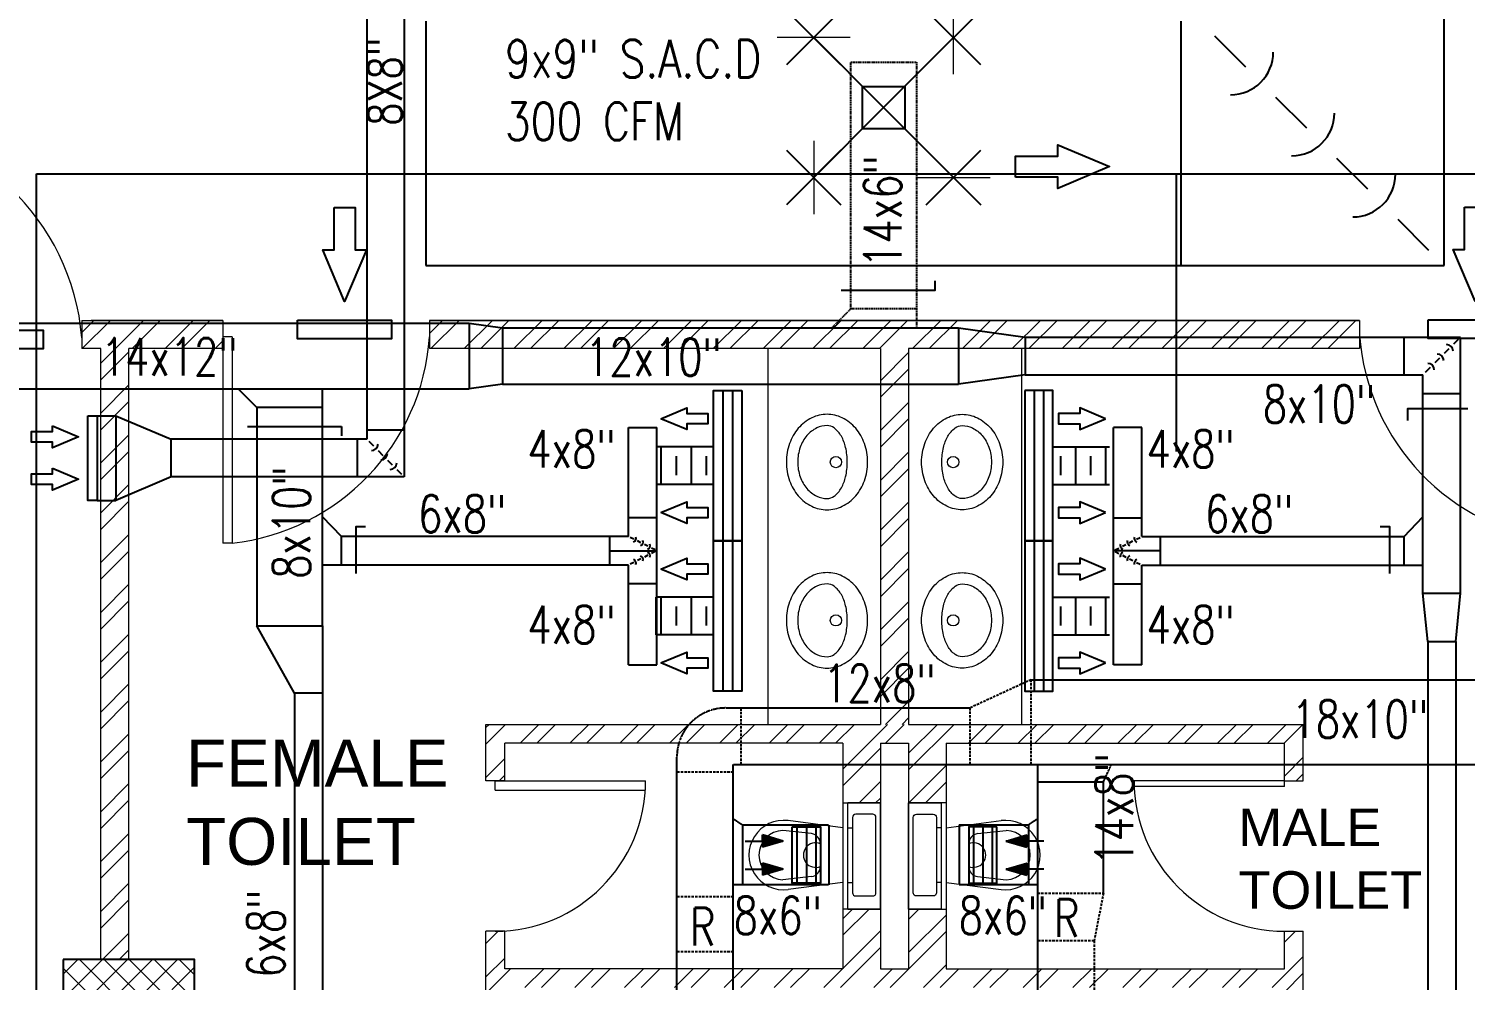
# Model space of a CAD drawing. Header units: inches. Extents: x 1152707 to 1351947, y 326920 to 480291.
# Drawn here: x 1191338 to 1198983, y 343398 to 348461 of the extents above; entities that cross this region are included whole.
import ezdxf
from ezdxf.enums import TextEntityAlignment as Align

# ---------------------------------------------------------------- set-up
doc = ezdxf.new("R2010")
doc.units = ezdxf.units.IN
doc.header["$MEASUREMENT"] = 0
doc.linetypes.add('DASHED', pattern=[19.05, 12.7, -6.35])
doc.linetypes.add('HIDDEN', pattern=[9.525, 6.35, -3.175])
for name, color, linetype, lineweight in [('A-BLOCK', 43, 'Continuous', 13), ('A-CORD.PLUMB', 44, 'Continuous', 13), ('A-DOOR', 10, 'Continuous', 15), ('A-HATCH CONCRETE', 254, 'Continuous', 5), ('wall hatch', 252, 'Continuous', 0)]:
    doc.layers.add(name, color=color, linetype=linetype, lineweight=lineweight)
for name, color, linetype in [('AC-Deffusers', 3, 'Continuous'), ('AC-EXDUCT', 40, 'Continuous'), ('AC-Exhaust DUCT', 40, 'Continuous'), ('AC-Ref PIPES', 3, 'Continuous'), ('AC-Smoke Fresh DUCT', 30, 'Continuous'), ('AC-Supply  DUCT', 30, 'Continuous'), ('AC-TEXT', 3, 'Continuous'), ('AC-TEXT Exhaust DUCT', 140, 'Continuous'), ('AC-TXT', 3, 'Continuous'), ('LGT ELEC', 252, 'Continuous'), ('S-COL', 210, 'Continuous'), ('TEXT', 181, 'Continuous')]:
    doc.layers.add(name, color=color, linetype=linetype)
doc.styles.add('1', font='romans.shx', dxfattribs={"width": 0.8, "height": 0.125})
doc.styles.add('AC_Duct', font='romans.shx', dxfattribs={"width": 0.8, "height": 0.2})
doc.styles.add('AC_Equipment', font='romans.shx', dxfattribs={"width": 0.75, "height": 0.3})
doc.styles.add('ARIAL', font='ARIALN.TTF')
doc.styles.add('style1', font='arial.ttf')
doc.dimstyles.new('DIM-100', dxfattribs={"dimscale": 150, "dimtxt": 2, "dimasz": 1, "dimexe": 0.75, "dimexo": 1, "dimgap": 0.5, "dimtad": 1, "dimdec": 0, "dimzin": 11, "dimdsep": 46, "dimtxsty": 'ARIAL', "dimblk": 'R', "dimcen": 2.5, "dimdle": 1, "dimclrd": 256, "dimclre": 256, "dimclrt": 256, "dimazin": 0, "dimtfac": 1, "dimtdec": 0, "dimtix": 1, "dimtmove": 2, "dimatfit": 3, "dimldrblk": 'R', "dimtolj": 1, "dimtzin": 3, "dimlwd": -1, "dimlwe": 13, "dimarcsym": 0})
pattern_1 = [(45, (1178477.5, -15519.7), (-132.58252, 132.58252), []), (45, (1178565.88, -15519.7), (-132.58252, 132.58252), [])]

# ---------------------------------------------------------------- blocks, each defined once
blk = doc.blocks.new('SWDFHGTRD')
at = {"layer": 'A-CORD.PLUMB'}
h = blk.add_hatch(dxfattribs=at)
h.set_pattern_fill('ANSI32', color=254, scale=500)
h.set_pattern_definition(pattern_1)
h.paths.add_polyline_path([(1196021.1, 400167.2), (1195871.1, 400167.2), (1195871.1, 398167.3), (1196021.1, 398167.3)])
at = {"layer": 'A-HATCH CONCRETE'}
h = blk.add_hatch(dxfattribs=at)
h.set_pattern_fill('ANSI37', color=254, scale=750)
h.set_pattern_definition([(45, (1178477.49, -15519.69), (-66.29126, 66.29126), []), (135, (1178477.49, -15519.69), (-66.29126, -66.29126), [])])
h.paths.add_polyline_path([(1191521, 396917.3), (1191521, 396267.3), (1192221, 396267.3), (1192221, 396917.3)])
at = {"layer": 'wall hatch', "ltscale": 500}
h = blk.add_hatch(dxfattribs=at)
h.set_pattern_fill('ANSI32', color=254, scale=500)
h.set_pattern_definition(pattern_1)
h.paths.add_polyline_path([(1191871.1, 400167.2), (1192371, 400167.2), (1192371, 400318.2), (1191835.1, 400317.2), (1191620.6, 400317.2), (1191620.6, 400167.2), (1191721.1, 400167.2), (1191721.1, 396917.3), (1191871.1, 396913.4)])
h = blk.add_hatch(dxfattribs=at)
h.set_pattern_fill('ANSI32', color=254, scale=500)
h.set_pattern_definition(pattern_1)
h.paths.add_polyline_path([(1198421.1, 400317.3), (1193471, 400317.3), (1193471, 400167.2), (1198421.1, 400167.2)])
h = blk.add_hatch(dxfattribs=at)
h.set_pattern_fill('ANSI32', color=254, scale=500)
h.set_pattern_definition([(45, (1178538.5, -15469.7), (-132.58252, 132.58252), []), (45, (1178626.88, -15469.7), (-132.58252, 132.58252), [])])
h.paths.add_polyline_path([(1198121.1, 398167.3), (1197332, 398167.3), (1197332, 398067.3), (1198021.1, 398067.3), (1198021.1, 397867.3), (1198121.1, 397867.3)])
h.paths.add_polyline_path([(1198121.1, 397067.3), (1198021.1, 397067.3), (1198021.1, 396867.3), (1197332, 396867.3), (1197332, 396767.3), (1198021.1, 396767.3), (1198021.1, 396467.3), (1197332, 396467.3), (1197332, 396367.3), (1198021.1, 396367.3), (1198021.1, 396267.3), (1198121.1, 396267.3)])
h.paths.add_polyline_path([(1198121.1, 393767.3), (1198071.1, 393767.3), (1198021.1, 393767.3), (1198021.1, 393267.3), (1198121.1, 393267.3)])
h.paths.add_polyline_path([(1193871.1, 393767.3), (1193771.1, 393767.3), (1193771.1, 393267.3), (1193871.1, 393267.3)])
h.paths.add_polyline_path([(1195871.1, 396167.3), (1195871.1, 396049.9), (1195671.1, 396049.9), (1195671.1, 396167.3)])
h.paths.add_polyline_path([(1195871.1, 394745.4), (1195871.1, 396049.9), (1195871.1, 395484.8), (1195671.1, 395484.8), (1195671.1, 395167.3), (1193871.1, 395167.3), (1193871.1, 395467.3), (1193771.1, 395467.3), (1193771.1, 394867.3), (1193871.1, 394867.3), (1193871.1, 395067.3), (1195671.1, 395067.3), (1195671.1, 394745.4)])
h.paths.add_polyline_path([(1195871.1, 393367.3), (1195871.1, 394745.4), (1195871.1, 394180.3), (1195671.1, 394180.3), (1195671.1, 393367.3)])
h.paths.add_polyline_path([(1196021.1, 394745.4), (1196021.1, 393367.3), (1196132, 393367.3), (1196132, 393267.3), (1196221.1, 393267.3), (1196221.1, 394180.3), (1196021.1, 394180.3)])
h.paths.add_polyline_path([(1196021.1, 396049.9), (1196021.1, 394745.4), (1196221.1, 394745.4), (1196221.1, 395067.3), (1198021.1, 395067.3), (1198021.1, 394867.3), (1198121.1, 394867.3), (1198121.1, 395467.3), (1198021.1, 395467.3), (1198021.1, 395167.3), (1196221.1, 395167.3), (1196221.1, 395484.8), (1196021.1, 395484.8)])
h.paths.add_polyline_path([(1196021.1, 396167.3), (1196021.1, 396049.9), (1196221.1, 396049.9), (1196221.1, 396167.3)])
h.paths.add_polyline_path([(1196021.1, 396367.3), (1196021.1, 396167.3), (1196221.1, 396167.3), (1196221.1, 396367.3), (1197332, 396367.3), (1197332, 396467.3), (1195932, 396467.3), (1195932, 396367.3)])
h.paths.add_polyline_path([(1196021.1, 398067.3), (1196021.1, 397749.9), (1196221.1, 397749.9), (1196221.1, 398067.3), (1197332, 398067.3), (1197332, 398167.3), (1195932, 398167.3), (1195932, 398067.3)])
h.paths.add_polyline_path([(1196021.1, 397184.8), (1196021.1, 396867.3), (1195932, 396867.3), (1195932, 396767.3), (1197332, 396767.3), (1197332, 396867.3), (1196221.1, 396867.3), (1196221.1, 397184.8), (1196021.1, 397184.8)])
h.paths.add_polyline_path([(1195871.1, 397749.9), (1195871.1, 398067.3), (1195932, 398067.3), (1195932, 398167.3), (1193771.1, 398167.3), (1193771.1, 397867.3), (1193871.1, 397867.3), (1193871.1, 398067.3), (1195671.1, 398067.3), (1195671.1, 397749.9)])
h.paths.add_polyline_path([(1195871.1, 396867.3), (1195871.1, 397184.8), (1195671.1, 397184.8), (1195671.1, 396867.3), (1193871.1, 396867.3), (1193871.1, 397067.3), (1193771.1, 397067.3), (1193771.1, 396267.3), (1193871.1, 396267.3), (1193871.1, 396367.3), (1195671.1, 396367.3), (1195671.1, 396167.3), (1195871.1, 396167.3), (1195871.1, 396367.3), (1195932, 396367.3), (1195932, 396467.3), (1193871.1, 396467.3), (1193871.1, 396767.3), (1195932, 396767.3), (1195932, 396867.3)])
at = {"layer": 'A-BLOCK', "color": 254, "ltscale": 100}
for p, q in [((1191620.6, 400317.2), (1191620.6, 400167.2)), ((1191620.6, 400317.2), (1192371, 400317.2)), ((1191835.1, 400317.2), (1191670.6, 400317.2)), ((1192371, 400317.2), (1191835.1, 400317.2)), ((1192371, 400317.2), (1192371, 400167.2)), ((1198421.1, 400317.2), (1193471, 400317.2)), ((1193471, 400317.2), (1193471, 400167.2)), ((1193471, 400317.2), (1198421.1, 400317.2)), ((1198421.1, 400317.2), (1198421.1, 400167.2)), ((1191721.1, 400167.2), (1191620.6, 400167.2)), ((1191721.1, 396917.3), (1191721.1, 400167.2)), ((1191871.1, 396917.3), (1191871.1, 400167.2)), ((1192371, 400167.2), (1191871.1, 400167.2)), ((1195871.1, 400167.2), (1193471, 400167.2)), ((1198421.1, 400167.2), (1196021.1, 400167.2)), ((1193771.1, 397867.3), (1193771.1, 398167.3)), ((1193771.1, 398167.3), (1195871.1, 398167.3)), ((1196021.1, 398167.3), (1198121.1, 398167.3)), ((1198121.1, 397867.3), (1198121.1, 398167.3)), ((1195671.1, 398067.3), (1193871.1, 398067.3)), ((1193871.1, 397867.3), (1193871.1, 398067.3)), ((1195671.1, 398067.3), (1195671.1, 396867.3)), ((1195871.1, 398067.3), (1195871.1, 396867.3)), ((1195871.1, 398067.3), (1196021.1, 398067.3)), ((1196021.1, 398067.3), (1196021.1, 396867.3)), ((1196221.1, 398067.3), (1196221.1, 396867.3)), ((1196221.1, 398067.3), (1198021.1, 398067.3)), ((1198021.1, 397867.3), (1198021.1, 398067.3)), ((1193871.1, 397867.3), (1193771.1, 397867.3)), ((1198021.1, 397867.3), (1198121.1, 397867.3)), ((1195871.1, 397749.9), (1195697.3, 397749.9, 0)), ((1195697.3, 397184.8, 0), (1195697.3, 397749.9, 0)), ((1195871.1, 397184.8), (1195871.1, 397749.9)), ((1196021.1, 397749.9), (1196195, 397749.9, 0)), ((1196021.1, 397184.8), (1196021.1, 397749.9)), ((1196195, 397184.8, 0), (1196195, 397749.9, 0)), ((1195671.2, 397617.7, 0), (1195379.6, 397655.5, 0)), ((1196221.1, 397617.7, 0), (1196512.6, 397655.5, 0)), ((1195504.2, 397586.3, 0), (1195352.1, 397603.5, 0)), ((1195697.3, 397617.7, 0), (1195722.9, 397617.7, 0)), ((1196195, 397617.7, 0), (1196169.4, 397617.7, 0)), ((1196388, 397586.3, 0), (1196540.2, 397603.5, 0)), ((1195551.6, 397412, 0), (1195551.6, 397532.4, 0)), ((1196340.7, 397412, 0), (1196340.7, 397532.4, 0)), ((1195504.2, 397358.1, 0), (1195352.1, 397340.9, 0)), ((1196388, 397358.1, 0), (1196540.2, 397340.9, 0)), ((1195671.2, 397326.6, 0), (1195379.6, 397288.9, 0)), ((1195697.3, 397326.6, 0), (1195722.9, 397326.6, 0)), ((1196195, 397326.6, 0), (1196169.4, 397326.6, 0)), ((1196221.1, 397326.6, 0), (1196512.6, 397288.9, 0)), ((1195697.3, 397184.8, 0), (1195871.1, 397184.8)), ((1196195, 397184.8, 0), (1196021.1, 397184.8)), ((1193771.1, 396267.3), (1193771.1, 397067.3)), ((1193871.1, 397067.3), (1193771.1, 397067.3)), ((1193871.1, 396867.3), (1193871.1, 397067.3)), ((1198021.1, 396867.3), (1198021.1, 397067.3)), ((1198021.1, 397067.3), (1198121.1, 397067.3)), ((1198121.1, 396267.3), (1198121.1, 397067.3)), ((1195671.1, 396867.3), (1193871.1, 396867.3)), ((1195871.1, 396867.3), (1196021.1, 396867.3)), ((1196221.1, 396867.3), (1198021.1, 396867.3))]:
    blk.add_line(p, q, dxfattribs=at)
for points in [[(1195671.1, 397749.9), (1195871.1, 397749.9), (1195871.1, 397184.8), (1195671.1, 397184.8)], [(1196221.1, 397749.9), (1196021.1, 397749.9), (1196021.1, 397184.8), (1196221.1, 397184.8)]]:
    blk.add_lwpolyline(points, dxfattribs=at)
at = {"layer": 'A-BLOCK', "color": 254, "ltscale": 100, "elevation": 0}
for points in [[(1195829.7, 397689.6), (1195740.3, 397689.6, 0.414214), (1195722.9, 397672.2), (1195722.9, 397272.2, 0.414214), (1195740.3, 397254.8), (1195829.7, 397254.8, 0.414214), (1195847.1, 397272.2), (1195847.1, 397672.2, 0.414214)], [(1196062.5, 397689.6), (1196152, 397689.6, -0.414214), (1196169.4, 397672.2), (1196169.4, 397272.2, -0.414214), (1196152, 397254.8), (1196062.5, 397254.8, -0.414214), (1196045.1, 397272.2), (1196045.1, 397672.2, -0.414214)]]:
    blk.add_lwpolyline(points, format="xyb", close=True, dxfattribs=at)
at = {"layer": 'A-BLOCK', "color": 254, "ltscale": 100}
for centre, radius, start, end in [((1195355.9, 397472.2, 0), 184.8, 82.62449, 277.37424), ((1196536.3, 397472.2, 0), 184.8, 262.62576, 97.37551), ((1195355.9, 397472.2, 0), 131.4, 91.68483, 179.99937), ((1195497.2, 397532.4, 0), 54.4, 359.99937, 82.62449), ((1196395, 397532.4, 0), 54.4, 97.37551, 180.00063), ((1196536.3, 397472.2, 0), 131.4, 0.00063, 88.31517), ((1195526.1, 397472.2, 0), 65.3, 67.06812, 292.93061), ((1196366.1, 397472.2, 0), 65.3, 247.06939, 112.93188), ((1195355.9, 397472.2, 0), 131.4, 179.99937, 268.31391), ((1195497.2, 397412, 0), 54.4, 277.37424, 359.99937), ((1196395, 397412, 0), 54.4, 180.00063, 262.62576), ((1196536.3, 397472.2, 0), 131.4, 271.68609, 0.00063)]:
    blk.add_arc(centre, radius, start, end, dxfattribs=at)
at = {"layer": 'A-CORD.PLUMB', "color": 254}
for p, q in [((1195271.1, 400169.2), (1195271.1, 398167.3)), ((1195871.1, 400167.2), (1195871.1, 398167.3)), ((1196021.1, 400167.2), (1196021.1, 398167.3)), ((1196621.1, 400169.2), (1196621.1, 398167.3))]:
    blk.add_line(p, q, dxfattribs=at)
for points in [[(1195586.5, 399309.5, 0.113803), (1195667.4, 399328.2, 0.103571), (1195739.2, 399383.9, 0.091769), (1195785.6, 399464.5, 0.084871), (1195802.5, 399563.5, 0.084871), (1195785.6, 399662.5, 0.091769), (1195739.2, 399743.1, 0.103571), (1195667.4, 399798.9, 0.113803), (1195586.5, 399817.5, 0.113803), (1195505.7, 399798.9, 0.103571), (1195433.8, 399743.1, 0.091769), (1195387.4, 399662.5, 0.084871), (1195370.5, 399563.5, 0.084871), (1195387.4, 399464.5, 0.091769), (1195433.8, 399383.9, 0.103571), (1195505.7, 399328.2, 0.113803)], [(1196305.7, 399309.5, -0.113803), (1196224.9, 399328.2, -0.103571), (1196153, 399383.9, -0.091769), (1196106.7, 399464.5, -0.084871), (1196089.7, 399563.5, -0.084871), (1196106.7, 399662.5, -0.091769), (1196153, 399743.1, -0.103571), (1196224.9, 399798.9, -0.113803), (1196305.7, 399817.5, -0.113803), (1196386.6, 399798.9, -0.103571), (1196458.5, 399743.1, -0.091769), (1196504.8, 399662.5, -0.084871), (1196521.7, 399563.5, -0.084871), (1196504.8, 399464.5, -0.091769), (1196458.5, 399383.9, -0.103571), (1196386.6, 399328.2, -0.113803)], [(1195586.5, 398467.3, 0.113803), (1195667.4, 398486, 0.103571), (1195739.2, 398541.7, 0.091769), (1195785.6, 398622.3, 0.084871), (1195802.5, 398721.3, 0.084871), (1195785.6, 398820.3, 0.091769), (1195739.2, 398900.9, 0.103571), (1195667.4, 398956.7, 0.113803), (1195586.5, 398975.3, 0.113803), (1195505.7, 398956.7, 0.103571), (1195433.8, 398900.9, 0.091769), (1195387.4, 398820.3, 0.084871), (1195370.5, 398721.3, 0.084871), (1195387.4, 398622.3, 0.091769), (1195433.8, 398541.7, 0.103571), (1195505.7, 398486, 0.113803)], [(1196305.7, 398467.3, -0.113803), (1196224.9, 398486, -0.103571), (1196153, 398541.7, -0.091769), (1196106.7, 398622.3, -0.084871), (1196089.7, 398721.3, -0.084871), (1196106.7, 398820.3, -0.091769), (1196153, 398900.9, -0.103571), (1196224.9, 398956.7, -0.113803), (1196305.7, 398975.3, -0.113803), (1196386.6, 398956.7, -0.103571), (1196458.5, 398900.9, -0.091769), (1196504.8, 398820.3, -0.084871), (1196521.7, 398721.3, -0.084871), (1196504.8, 398622.3, -0.091769), (1196458.5, 398541.7, -0.103571), (1196386.6, 398486, -0.113803)]]:
    blk.add_lwpolyline(points, format="xyb", close=True, dxfattribs=at)
for points in [[(1195586.5, 399757.5, 0.113803), (1195531.9, 399744.9, 0.103571), (1195479.5, 399704.3, 0.091769), (1195444, 399642.6, 0.084871), (1195430.5, 399563.5, 0.084871), (1195444, 399484.5, 0.091769), (1195479.5, 399422.8, 0.103571), (1195531.9, 399382.1, 0.113803), (1195586.5, 399369.5, 0.113803)], [(1195586.5, 399369.5, 0.161298), (1195624, 399381.9, 0.106182), (1195662.9, 399426.3, 0.070452), (1195685.6, 399485.5, 0.056719), (1195694.5, 399563.5, 0.056719), (1195685.6, 399641.6, 0.070452), (1195662.9, 399700.7, 0.106182), (1195624, 399745.1, 0.161298), (1195586.5, 399757.5, 0.161298)], [(1196305.7, 399369.5, -0.161298), (1196268.3, 399381.9, -0.106182), (1196229.4, 399426.3, -0.070452), (1196206.6, 399485.5, -0.056719), (1196197.7, 399563.5, -0.056719), (1196206.6, 399641.6, -0.070452), (1196229.4, 399700.7, -0.106182), (1196268.3, 399745.1, -0.161298), (1196305.7, 399757.5, -0.161298)], [(1196305.7, 399757.5, -0.113803), (1196360.3, 399744.9, -0.103571), (1196412.8, 399704.3, -0.091769), (1196448.2, 399642.6, -0.084871), (1196461.7, 399563.5, -0.084871), (1196448.2, 399484.5, -0.091769), (1196412.8, 399422.8, -0.103571), (1196360.3, 399382.1, -0.113803), (1196305.7, 399369.5, -0.113803)], [(1195586.5, 398915.3, 0.113803), (1195531.9, 398902.7, 0.103571), (1195479.5, 398862.1, 0.091769), (1195444, 398800.4, 0.084871), (1195430.5, 398721.3, 0.084871), (1195444, 398642.3, 0.091769), (1195479.5, 398580.6, 0.103571), (1195531.9, 398539.9, 0.113803), (1195586.5, 398527.3, 0.113803)], [(1195586.5, 398527.3, 0.161298), (1195624, 398539.7, 0.106182), (1195662.9, 398584.1, 0.070452), (1195685.6, 398643.3, 0.056719), (1195694.5, 398721.3, 0.056719), (1195685.6, 398799.4, 0.070452), (1195662.9, 398858.5, 0.106182), (1195624, 398902.9, 0.161298), (1195586.5, 398915.3, 0.161298)], [(1196305.7, 398527.3, -0.161298), (1196268.3, 398539.7, -0.106182), (1196229.4, 398584.1, -0.070452), (1196206.6, 398643.3, -0.056719), (1196197.7, 398721.3, -0.056719), (1196206.6, 398799.4, -0.070452), (1196229.4, 398858.5, -0.106182), (1196268.3, 398902.9, -0.161298), (1196305.7, 398915.3, -0.161298)], [(1196305.7, 398915.3, -0.113803), (1196360.3, 398902.7, -0.103571), (1196412.8, 398862.1, -0.091769), (1196448.2, 398800.4, -0.084871), (1196461.7, 398721.3, -0.084871), (1196448.2, 398642.3, -0.091769), (1196412.8, 398580.6, -0.103571), (1196360.3, 398539.9, -0.113803), (1196305.7, 398527.3, -0.113803)]]:
    blk.add_lwpolyline(points, format="xyb", dxfattribs=at)
for centre in [(1195634.2, 399563.5), (1196258, 399563.5), (1195634.2, 398721.3), (1196258, 398721.3)]:
    blk.add_circle(centre, 30, dxfattribs=at)
at = {"layer": 'A-DOOR', "color": 254}
for p, q in [((1192371, 400230.1), (1192371, 399132.1)), ((1192421, 400230.1), (1192371, 400230.1)), ((1192421, 400230.1), (1192421, 399132.1)), ((1192421, 399132.1), (1192371, 399132.1)), ((1193821.1, 397867.3), (1194621.1, 397867.3)), ((1193821.1, 397817.3), (1193821.1, 397867.3)), ((1193821.1, 397817.3), (1194621.1, 397817.3)), ((1198021.1, 397867.3), (1197221.1, 397867.3)), ((1198021.1, 397837.3), (1197221.1, 397837.3)), ((1198021.1, 397837.3), (1198021.1, 397867.3))]:
    blk.add_line(p, q, dxfattribs=at)
for centre, radius, start, end in [((1190387.4, 400123.9), 1237.3, 4.67906, 88.45262), ((1199604, 400322.3), 1185.5, 183.87307, 263.56666), ((1192288.2, 400310.2), 1185.5, 276.43334, 356.12693), ((1193821.1, 397867.3), 800, 270, 0), ((1198021.1, 397867.3), 800, 180, 270)]:
    blk.add_arc(centre, radius, start, end, dxfattribs=at)
at = {"layer": 'S-COL', "color": 254, "linetype": 'ByBlock'}
blk.add_lwpolyline([(1191521, 396917.3), (1191521, 396267.3), (1192221, 396267.3), (1192221, 396917.3)], close=True, dxfattribs=at)
at = {"layer": 'TEXT', "color": 254, "ltscale": 0.5, "insert": (1192175.6, 398087.1), "char_height": 250, "width": 4139.905, "attachment_point": 1, "style": 'style1'}
blk.add_mtext('FEMALE \\PTOILET', dxfattribs=at)
blk = doc.blocks.new('A$C2A4F68FD')
at = {"layer": 'wall hatch', "linetype": 'Continuous', "ltscale": 100}
h = blk.add_hatch(dxfattribs=at)
h.set_pattern_fill('ANSI31', color=256)
h.set_pattern_definition([(45, (-22768.03891, -3099.67617), (-0.08838834765, 0.08838834765), [])])
h.paths.add_polyline_path([(125.6, 400.3), (16.5, 432.3), (16.5, 400.3), (16.5, 368.3)])
h = blk.add_hatch(dxfattribs=at)
h.set_pattern_fill('ANSI31', color=256)
h.set_pattern_definition([(45, (-22768.03891, -3249.67617), (-0.08838834765, 0.08838834765), [])])
h.paths.add_polyline_path([(126.6, 250.3), (16.5, 282.3), (16.5, 250.3), (16.5, 218.3)])
at = {"color": 252, "linetype": 'Continuous', "ltscale": 100}
for p, q in [((200.3, 475.3, 0), (200.3, 175.3, 0)), ((250.3, 475.3, 0), (250.3, 175.3, 0)), ((300.3, 475.3, 0), (300.3, 175.3, 0)), ((-74.7, 400.3), (125.6, 400.3)), ((16.5, 400.3), (16.5, 432.3)), ((126.6, 400.3), (16.5, 432.3)), ((16.5, 400.3), (16.5, 368.3)), ((126.6, 400.3), (16.5, 368.3)), ((-74.7, 250.3), (125.6, 250.3)), ((16.5, 250.3), (16.5, 282.3)), ((126.6, 250.3), (16.5, 282.3)), ((16.5, 250.3), (16.5, 218.3)), ((126.6, 250.3), (16.5, 218.3))]:
    blk.add_line(p, q, dxfattribs=at)
at = {"color": 252, "linetype": 'Continuous', "ltscale": 100, "elevation": 0}
blk.add_lwpolyline([(175.3, 475.3), (325.3, 475.3), (325.3, 175.3), (175.3, 175.3)], close=True, dxfattribs=at)
blk = doc.blocks.new('R')
for p, q in [((0, -1.05), (0, 1.05)), ((-1.05, 0), (1.05, 0))]:
    blk.add_line(p, q)
at = {"color": 4, "lineweight": 13}
blk.add_line((-0.707, -0.707), (0.707, 0.707), dxfattribs=at)
blk = doc.blocks.new('A$C1D94565E')
at = {"color": 252, "linetype": 'Continuous', "ltscale": 100}
blk.add_lwpolyline([(520.1, 904.2), (745.1, 904.2), (745.1, 679.2), (520.1, 679.2)], close=True, dxfattribs=at)
for points, override in [([(260.6, 1163.7), (632.6, 791.7)], {"dimasz": 1.3, "dimgap": 0.5, "dimtad": 0, "dimclrd": 252}), ([(1004.5, 1163.7), (632.6, 791.7)], {"dimasz": 1.3, "dimtad": 0, "dimclrd": 252}), ([(260.6, 419.7), (632.6, 791.7)], {"dimasz": 1.3, "dimtad": 0, "dimclrd": 252}), ([(1004.5, 419.7), (632.6, 791.7)], {"dimasz": 1.3, "dimtad": 0, "dimclrd": 252})]:
    blk.add_leader(points, dimstyle='DIM-100', override=override, dxfattribs=at)
blk = doc.blocks.new('A$C00FA4E35')
at = {"color": 252, "linetype": 'Continuous', "ltscale": 0.02}
for p, q in [((24994.874, 11722.064), (24994.874, 10422.064)), ((25339.416, 11477.522), (25175.332, 11641.606)), ((25664.416, 11152.522), (25500.332, 11316.606)), ((25989.416, 10827.522), (25825.332, 10991.606)), ((26314.416, 10502.522), (26150.332, 10666.606)), ((26182.996, 9840.871), (26182.996, 10040.871)), ((26470.618, 10028.493), (26445.374, 10003.25)), ((26420.618, 9978.493), (26395.374, 9953.25)), ((26320.618, 9878.493), (26295.374, 9853.25)), ((26370.618, 9928.493), (26345.374, 9903.25)), ((26282.996, 9740.871), (26482.996, 9740.871)), ((20611.263, 9497.48), (20611.263, 9297.48)), ((20661.263, 9547.48), (20861.263, 9547.48)), ((20698.884, 9459.858), (20673.641, 9485.102)), ((20748.884, 9409.858), (20723.641, 9435.102)), ((20798.884, 9359.858), (20773.641, 9385.102)), ((20848.884, 9309.858), (20823.641, 9335.102)), ((22083.312, 8965.847), (22064.38, 8975.44)), ((22120.812, 8946.847), (22101.88, 8956.44)), ((24720.557, 8946.847), (24739.49, 8956.44)), ((24758.057, 8965.847), (24776.99, 8975.44)), ((22158.312, 8927.847), (22139.38, 8937.44)), ((22158.312, 8880.44), (22139.38, 8870.847)), ((22195.812, 8908.847), (22176.88, 8918.44)), ((22195.812, 8899.44), (22176.88, 8889.847)), ((24645.557, 8908.847), (24664.49, 8918.44)), ((24645.557, 8899.44), (24664.49, 8889.847)), ((24683.057, 8927.847), (24701.99, 8937.44)), ((24683.057, 8880.44), (24701.99, 8870.847)), ((22083.312, 8842.44), (22064.38, 8832.847)), ((22120.812, 8861.44), (22101.88, 8851.847)), ((24720.557, 8861.44), (24739.49, 8851.847)), ((24758.057, 8842.44), (24776.99, 8832.847))]:
    blk.add_line(p, q, dxfattribs=at)
at = {"color": 252}
for p, q in [((20426.833, 9665.871), (20076.833, 9665.871)), ((20026.833, 9565.979), (20526.833, 9565.979)), ((20526.833, 9565.979), (20526.833, 9515.979))]:
    blk.add_line(p, q, dxfattribs=at)
at = {"color": 252, "linetype": 'Continuous', "ltscale": 100}
for points in [[(23299.749, 11374.866), (23524.749, 11374.866), (23524.749, 11149.866), (23299.749, 11149.866)], [(20293.637, 10130.963), (20793.637, 10130.963), (20793.637, 10030.963), (20293.637, 10030.963)], [(26310.741, 10132.843), (26810.741, 10132.843), (26810.741, 10032.843), (26310.741, 10032.843)], [(18439.154, 10077.913), (18939.154, 10077.913), (18939.154, 9977.913), (18439.154, 9977.913)], [(19176.807, 9622.48), (19226.807, 9622.48), (19226.807, 9172.48), (19176.807, 9172.48)]]:
    blk.add_lwpolyline(points, close=True, dxfattribs=at)
for points in [[(24114.659, 10892.149), (24114.659, 11004.649), (24339.659, 11004.649), (24339.659, 11064.649), (24614.659, 10948.399), (24339.659, 10832.149), (24339.659, 10892.149), (24114.659, 10892.149)], [(20487.387, 10730.963), (20599.887, 10730.963), (20599.887, 10505.963), (20659.887, 10505.963), (20543.637, 10230.963), (20427.387, 10505.963), (20487.387, 10505.963), (20487.387, 10730.963)], [(26504.491, 10732.843), (26616.991, 10732.843), (26616.991, 10507.843), (26676.991, 10507.843), (26560.741, 10232.843), (26444.491, 10507.843), (26504.491, 10507.843), (26504.491, 10732.843)], [(26202.389, 9597.927), (26202.389, 9661.927), (26522.389, 9661.927)], [(18989.307, 9568.105), (19126.807, 9509.98), (18989.307, 9451.855), (18989.307, 9481.855), (18876.807, 9481.855), (18876.807, 9538.105), (18989.307, 9538.105), (18989.307, 9568.105)], [(18989.307, 9343.105), (19126.807, 9284.98), (18989.307, 9226.855), (18989.307, 9256.855), (18876.807, 9256.855), (18876.807, 9313.105), (18989.307, 9313.105), (18989.307, 9343.105)], [(20604.998, 8783.017), (20604.998, 9033.017), (20654.998, 9033.017)], [(26054.831, 9033.017), (26104.831, 9033.017), (26104.831, 8783.017)]]:
    blk.add_lwpolyline(points, dxfattribs=at)
at = {"color": 252}
for points in [[(23187.249, 10290.764), (23687.249, 10290.764), (23687.249, 10340.764)], [(21206.252, 10115.871), (21384.136, 10090.871), (21384.136, 9790.871), (21206.252, 9765.871)], [(23810.704, 10090.871), (24166.472, 10040.871), (24166.472, 9840.871), (23810.704, 9790.871)], [(19976.833, 9765.871), (20076.833, 9665.871), (20076.833, 8504.226), (20426.833, 8504.226), (20426.833, 9765.871)]]:
    blk.add_lwpolyline(points, dxfattribs=at)
at = {"color": 252, "linetype": 'Continuous', "ltscale": 0.02}
for centre, radius, start, end in [((25259.007, 11557.931), 227.5, 270, 0), ((25584.007, 11232.931), 227.5, 270, 0), ((25909.007, 10907.931), 227.5, 270, 0), ((26358.247, 9916.123), 35, 360, 90), ((26408.247, 9966.123), 35, 360, 90), ((26308.247, 9866.123), 35, 360, 90), ((20686.514, 9472.229), 35, 270, 0), ((20736.514, 9422.229), 35, 270, 0), ((20786.514, 9372.229), 35, 270, 0), ((22074.034, 8970.548), 20.808, 288.1301869, 18.1301869), ((22111.534, 8951.548), 20.808, 288.1301869, 18.1301869), ((24729.835, 8951.548), 20.808, 161.8698131, 251.8698131), ((24767.335, 8970.548), 20.808, 161.8698131, 251.8698131), ((22111.534, 8856.739), 20.808, 341.8698131, 71.8698131), ((22149.034, 8932.548), 20.808, 288.1301869, 18.1301869), ((22149.034, 8875.739), 20.808, 341.8698131, 71.8698131), ((24692.335, 8932.548), 20.808, 161.8698131, 251.8698131), ((24692.335, 8875.739), 20.808, 108.1301869, 198.1301869), ((24729.835, 8856.739), 20.808, 108.1301869, 198.1301869), ((22074.034, 8837.739), 20.808, 341.8698131, 71.8698131), ((24767.335, 8837.739), 20.808, 108.1301869, 198.1301869)]:
    blk.add_arc(centre, radius, start, end, dxfattribs=at)
at = {"layer": 'AC-Deffusers', "color": 252, "linetype": 'DASHED', "ltscale": 0.02}
for p, q in [((22557.594, 9757.028), (22557.594, 8957.028)), ((22607.594, 9757.028), (22607.594, 8957.028)), ((24213.878, 9757.028), (24213.878, 8957.028)), ((24263.878, 9757.028), (24263.878, 8957.028)), ((22557.594, 8957.028), (22557.594, 8157.028)), ((22607.594, 8957.028), (22607.594, 8157.028)), ((24213.878, 8957.028), (24213.878, 8157.028)), ((24263.878, 8957.028), (24263.878, 8157.028))]:
    blk.add_line(p, q, dxfattribs=at)
at = {"layer": 'AC-Deffusers', "color": 252, "linetype": 'Continuous', "ltscale": 0.02}
for p, q in [((22507.594, 9457.028), (22207.594, 9457.028)), ((22227.594, 9457.028), (22227.594, 9257.028)), ((22307.594, 9407.028), (22307.594, 9307.028)), ((22387.594, 9457.028), (22387.594, 9257.028)), ((22467.594, 9407.028), (22467.594, 9307.028)), ((24313.878, 9457.028), (24613.878, 9457.028)), ((24353.878, 9407.028), (24353.878, 9307.028)), ((24433.878, 9457.028), (24433.878, 9257.028)), ((24513.878, 9407.028), (24513.878, 9307.028)), ((24593.878, 9457.028), (24593.878, 9257.028)), ((22507.594, 9257.028), (22207.594, 9257.028)), ((24313.878, 9257.028), (24613.878, 9257.028)), ((22199.368, 8657.028), (22199.368, 8457.028)), ((22507.594, 8657.028), (22207.594, 8657.028)), ((22227.594, 8657.028), (22227.594, 8457.028)), ((22387.594, 8657.028), (22387.594, 8457.028)), ((24313.878, 8657.028), (24613.878, 8657.028)), ((24433.878, 8657.028), (24433.878, 8457.028)), ((24593.878, 8657.028), (24593.878, 8457.028)), ((22307.594, 8607.028), (22307.594, 8507.028)), ((22467.594, 8607.028), (22467.594, 8507.028)), ((24353.878, 8607.028), (24353.878, 8507.028)), ((24513.878, 8607.028), (24513.878, 8507.028)), ((22507.594, 8457.028), (22207.594, 8457.028)), ((24313.878, 8457.028), (24613.878, 8457.028))]:
    blk.add_line(p, q, dxfattribs=at)
for points in [[(22657.594, 9757.028), (22657.594, 8957.028), (22507.594, 8957.028), (22507.594, 9757.028)], [(24163.878, 9757.028), (24163.878, 8957.028), (24313.878, 8957.028), (24313.878, 9757.028)], [(22657.594, 8957.028), (22657.594, 8157.028), (22507.594, 8157.028), (22507.594, 8957.028)], [(24163.878, 8957.028), (24163.878, 8157.028), (24313.878, 8157.028), (24313.878, 8957.028)]]:
    blk.add_lwpolyline(points, close=True, dxfattribs=at)
at = {"layer": 'AC-Deffusers', "color": 252, "ltscale": 0.02}
for points in [[(22227.594, 9607.028), (22365.094, 9665.153), (22365.094, 9635.153), (22477.594, 9635.153), (22477.594, 9578.903), (22365.094, 9578.903), (22365.094, 9548.903)], [(24593.878, 9607.028), (24456.378, 9665.153), (24456.378, 9635.153), (24343.878, 9635.153), (24343.878, 9578.903), (24456.378, 9578.903), (24456.378, 9548.903)], [(22227.594, 9107.028), (22365.094, 9165.153), (22365.094, 9135.153), (22477.594, 9135.153), (22477.594, 9078.903), (22365.094, 9078.903), (22365.094, 9048.903)], [(24593.878, 9107.028), (24456.378, 9165.153), (24456.378, 9135.153), (24343.878, 9135.153), (24343.878, 9078.903), (24456.378, 9078.903), (24456.378, 9048.903)], [(22227.594, 8807.028), (22365.094, 8865.153), (22365.094, 8835.153), (22477.594, 8835.153), (22477.594, 8778.903), (22365.094, 8778.903), (22365.094, 8748.903)], [(24593.878, 8807.028), (24456.378, 8865.153), (24456.378, 8835.153), (24343.878, 8835.153), (24343.878, 8778.903), (24456.378, 8778.903), (24456.378, 8748.903)], [(22227.594, 8307.028), (22365.094, 8365.153), (22365.094, 8335.153), (22477.594, 8335.153), (22477.594, 8278.903), (22365.094, 8278.903), (22365.094, 8248.903)], [(24593.878, 8307.028), (24456.378, 8365.153), (24456.378, 8335.153), (24343.878, 8335.153), (24343.878, 8278.903), (24456.378, 8278.903), (24456.378, 8248.903)]]:
    blk.add_lwpolyline(points, close=True, dxfattribs=at)
at = {"layer": 'AC-EXDUCT', "color": 252}
for p, q in [((20661.263, 12321.097), (20661.263, 9497.48)), ((20861.263, 12321.097), (20861.263, 9297.48)), ((20661.263, 9497.48), (19620.808, 9497.48)), ((20861.263, 9297.48), (19620.808, 9297.48))]:
    blk.add_line(p, q, dxfattribs=at)
at = {"layer": 'AC-EXDUCT', "color": 252, "linetype": 'Continuous'}
for p, q in [((19226.807, 9622.48), (19326.807, 9622.48)), ((19326.807, 9622.48), (19326.807, 9172.48)), ((19326.807, 9622.48), (19620.808, 9497.48)), ((19620.808, 9297.48), (19620.808, 9497.48)), ((19620.808, 9297.48), (19326.807, 9172.48)), ((19226.807, 9172.48), (19326.807, 9172.48))]:
    blk.add_line(p, q, dxfattribs=at)
at = {"layer": 'AC-Exhaust DUCT', "color": 252, "linetype": 'DASHED'}
for p, q in [((24197.232, 8217.577), (23870.417, 8067.577)), ((24197.232, 7767.577), (24197.232, 8217.577)), ((22653.571, 7767.577), (22653.571, 8067.577)), ((23870.417, 8067.577), (23870.417, 7767.577)), ((22612.324, 7725.562), (22312.324, 7725.562)), ((22612.324, 7062.926), (22312.324, 7062.926)), ((24232.448, 7082.551), (24582.448, 7082.551)), ((24582.448, 7082.551), (24532.448, 6828.128)), ((24532.448, 6828.128), (24232.448, 6828.128)), ((24532.448, 6828.128), (24532.448, 4109.052)), ((22612.324, 6769.772), (22312.324, 6769.772))]:
    blk.add_line(p, q, dxfattribs=at)
at = {"layer": 'AC-Exhaust DUCT', "color": 252, "linetype": 'DASHED', "ltscale": 0.02}
for p, q in [((24197.232, 8217.577), (26754.368, 8217.577)), ((22572.485, 8067.577), (23870.417, 8067.577)), ((22312.324, 4106.237, 0), (22312.324, 7807.416)), ((22612.324, 7767.577), (27204.368, 7767.577)), ((22612.324, 4423.824), (22612.324, 7767.577)), ((24232.448, 4426.639), (24232.448, 7767.577)), ((24582.448, 7674.82), (24625.108, 7767.577)), ((24232.448, 7674.82), (24582.448, 7674.82)), ((24582.448, 7082.551), (24582.448, 7674.82)), ((22661.722, 7443.782, 0), (22612.324, 7477.004, 0)), ((23120.3, 7443.782, 0), (22661.722, 7443.782, 0)), ((22661.722, 7443.782, 0), (22661.722, 7126.195, 0)), ((23120.3, 7443.782, 0), (23120.3, 7126.195, 0)), ((23814.995, 7446.598, 0), (24183.05, 7446.598, 0)), ((23814.995, 7446.598), (23814.995, 7129.01)), ((24183.05, 7446.598, 0), (24232.448, 7479.819)), ((24183.05, 7446.598, 0), (24183.05, 7129.01, 0)), ((23120.3, 7126.195, 0), (22612.324, 7126.195, 0)), ((23814.995, 7129.01), (24232.448, 7129.01, 0))]:
    blk.add_line(p, q, dxfattribs=at)
blk.add_arc((22572.485, 7807.416), 260.161, 90, 180, dxfattribs=at)
at = {"layer": 'AC-Ref PIPES', "color": 252, "linetype": 'DASHED', "ltscale": 0.02}
for p, q in [((18903.985, 5881.196), (18904.061, 10910.148)), ((18904.061, 10910.148), (27211.52, 10910.057)), ((24971.599, 9432.311), (24971.497, 10910.057))]:
    blk.add_line(p, q, dxfattribs=at)
at = {"layer": 'AC-Smoke Fresh DUCT', "color": 252}
for p, q in [((26394.874, 10422.064), (26394.874, 14931.962)), ((20975.232, 11722.064), (20975.232, 10422.064)), ((20975.232, 10422.064), (26394.874, 10422.064))]:
    blk.add_line(p, q, dxfattribs=at)
at = {"layer": 'AC-Supply  DUCT', "color": 252, "linetype": 'HIDDEN'}
blk.add_line((23587.249, 10190.871), (23237.249, 10190.871), dxfattribs=at)
at = {"layer": 'AC-Supply  DUCT', "color": 252}
for p, q in [((17434.219, 10115.871), (21206.252, 10115.871)), ((21384.136, 10090.871), (23810.704, 10090.871)), ((21384.136, 9790.871), (23810.704, 9790.871)), ((17084.219, 9765.871), (21206.252, 9765.871)), ((22055.096, 9559.544), (22205.096, 9559.544)), ((24786.274, 9559.544), (24636.274, 9559.544)), ((20526.833, 8980.144), (20426.833, 9085.348)), ((26182.996, 8980.144), (26282.996, 9085.348)), ((21955.096, 8904.144), (22205.096, 8904.144)), ((24886.274, 8904.144), (24636.274, 8904.144)), ((26307.996, 8421.34), (26282.996, 8677.789)), ((26457.996, 8421.34), (26482.996, 8677.789)), ((20276.833, 8147.247), (20076.833, 8504.226)), ((20426.833, 8504.226), (20426.833, 3780.296)), ((26307.996, 8421.34), (26307.996, 3784.53)), ((26457.996, 8421.34), (26457.996, 3784.53)), ((22055.096, 8296.989), (22205.096, 8296.989)), ((24786.274, 8296.989), (24636.274, 8296.989)), ((20276.833, 8147.247), (20276.833, 3780.296)), ((20426.833, 8147.247), (20276.833, 8147.247))]:
    blk.add_line(p, q, dxfattribs=at)
at = {"layer": 'AC-Supply  DUCT', "color": 252, "linetype": 'Continuous'}
for p, q in [((21206.252, 10115.871), (21206.252, 9765.871)), ((23810.704, 10090.871), (23810.704, 9790.871))]:
    blk.add_line(p, q, dxfattribs=at)
at = {"layer": 'AC-Supply  DUCT', "color": 252, "linetype": 'Continuous', "ltscale": 0.02}
for p, q in [((24166.472, 10040.871), (26482.996, 10040.871)), ((26182.996, 9840.871), (26182.996, 10040.871)), ((26482.996, 8677.789), (26482.996, 10032.843)), ((24166.472, 9840.871), (26282.996, 9840.871)), ((26282.996, 8677.789), (26282.996, 9840.871)), ((26282.996, 9740.871), (26482.996, 9740.871)), ((22055.096, 8980.144), (22055.096, 9559.544)), ((22205.096, 8296.989), (22205.096, 9559.544)), ((24636.274, 8296.989), (24636.274, 9559.544)), ((24786.274, 8980.144), (24786.274, 9559.544)), ((22205.096, 9080.144), (22055.096, 9080.144)), ((24636.274, 9080.144), (24786.274, 9080.144)), ((20526.833, 8828.144), (20526.833, 8980.144)), ((22055.096, 8980.144), (20526.833, 8980.144)), ((21955.096, 8828.144), (21955.096, 8980.144)), ((24786.274, 8980.144), (26182.996, 8980.144)), ((24886.274, 8828.144), (24886.274, 8980.144)), ((26182.996, 8828.144), (26182.996, 8980.144)), ((22055.096, 8828.144), (20426.833, 8828.144)), ((22055.096, 8296.989), (22055.096, 8828.144)), ((24786.274, 8828.144), (26282.996, 8828.144)), ((24786.274, 8296.989), (24786.274, 8828.144)), ((22205.096, 8728.144), (22055.096, 8728.144)), ((24636.274, 8728.144), (24786.274, 8728.144)), ((26282.996, 8677.789), (26482.996, 8677.789)), ((26307.996, 8421.34), (26457.996, 8421.34))]:
    blk.add_line(p, q, dxfattribs=at)
at = {"layer": 'AC-Supply  DUCT', "color": 252, "linetype": 'HIDDEN'}
blk.add_lwpolyline([(23137.249, 10090.871), (23237.249, 10190.871), (23237.249, 11503.48), (23587.249, 11503.48), (23587.249, 10090.871)], dxfattribs=at)
at = {"color": 252, "linetype": 'Continuous', "ltscale": 100}
for name, p in [('A$C1D94565E', (22779.676, 10470.661)), ('A$C2A4F68FD', (22750.949, 6959.5, 0))]:
    blk.add_blockref(name, p, dxfattribs=at)
at = {"color": 252, "linetype": 'Continuous', "ltscale": 100, "xscale": -1}
blk.add_blockref('A$C2A4F68FD', (24190.576, 6959.5), dxfattribs=at)
at = {"color": 252, "linetype": 'Continuous', "ltscale": 100}
for tag, height, style, width, p in [('AHU', 288, 'AC_Equipment', 0.75, (56884.46, 22822.455)), ('B.03', 240, 'AC_Equipment', 0.7, (56884.46, 22467.255)), ('AHU', 288, 'AC_Equipment', 0.75, (63011.551, 19982.621)), ('150', 200, 'AC_Duct', 0.7, (54936.662, 19610.001)), ('200', 200, 'AC_Duct', 0.7, (62072.937, 19668.014)), ('B.01', 240, 'AC_Equipment', 0.7, (63011.551, 19627.421)), ('AHU', 288, 'AC_Equipment', 0.75, (24436.928, 17572.269)), ('B.04', 240, 'AC_Equipment', 0.7, (24436.928, 17217.069)), ('EF', 288, 'AC_Equipment', 0.75, (13361.997, 10940.286)), ('01', 240, 'AC_Equipment', 0.7, (13361.997, 10585.086)), ('AHU', 288, 'AC_Equipment', 0.75, (62113.318, 8777.511)), ('200', 200, 'AC_Duct', 0.7, (61069.801, 8536.962)), ('B.02', 240, 'AC_Equipment', 0.7, (62113.318, 8422.311)), ('MSU', 288, 'AC_Equipment', 0.75, (18640.373, 4334.348)), ('B.01', 240, 'AC_Equipment', 0.7, (18640.373, 3979.148))]:
    blk.add_attdef(tag, text='', height=height, dxfattribs=dict(at, style=style, width=width)).set_placement(p, align=Align.CENTER)
at = {"layer": 'AC-TEXT', "color": 252, "insert": (21397.188, 11622.097), "char_height": 200, "attachment_point": 1, "style": 'AC_Duct'}
blk.add_mtext('9x9" S.A.C.D\\P300 CFM', dxfattribs=at)
at = {"layer": 'AC-TEXT', "color": 252, "lineweight": 18, "insert": (20668.694, 11165.319), "char_height": 144, "width": 1273.64382, "attachment_point": 1, "rotation": 90, "style": 'AC_Duct'}
blk.add_mtext('{\\H1.25x;8X8"}', dxfattribs=at)
at = {"layer": 'AC-TEXT Exhaust DUCT', "color": 252, "style": '1', "width": 0.75}
for s, p in [('12x8" ', (23091.68, 8098.761, 0)), ('18x10" ', (25584.188, 7908.534, 0)), ('8x6" ', (22614.699, 6863.964, 0)), ('8x6" ', (23812.541, 6863.964, 0)), ('R', (24319.028, 6850.162, 0)), ('R', (22381.628, 6803.58, 0))]:
    blk.add_text(s, height=200, dxfattribs=at).set_placement(p)
blk.add_text('14x8" ', height=200, rotation=90, dxfattribs=at).set_placement((24739.837, 7229.749, 0))
at = {"layer": 'AC-TXT', "color": 252, "style": '1', "width": 0.75}
for s, p in [('14x6" ', (23507.662, 10410.636, 0)), ('8x10" ', (20361.007, 8754.867, 0)), ('6x8" ', (20224.756, 6632.094, 0))]:
    blk.add_text(s, height=200, rotation=90, dxfattribs=at).set_placement(p)
for s, p in [('14x12" ', (19247.644, 9836.096, 0)), ('12x10" ', (21824.415, 9834.359, 0)), ('8x10" ', (25430.897, 9585.063, 0)), ('4x8" ', (21516.924, 9346.516, 0)), ('4x8" ', (24812.251, 9346.516, 0)), ('6x8" ', (20935.093, 9000.846, 0)), ('6x8" ', (25122.966, 9000.846, 0)), ('4x8" ', (21516.924, 8411.397, 0)), ('4x8" ', (24812.251, 8411.397, 0))]:
    blk.add_text(s, height=200, dxfattribs=at).set_placement(p)
at = {"layer": 'TEXT', "color": 252, "ltscale": 0.5, "insert": (25300.818, 7532.433), "char_height": 200, "width": 4139.90506, "attachment_point": 1, "style": 'style1'}
blk.add_mtext('MALE \\PTOILET', dxfattribs=at)

msp = doc.modelspace()

# ---------------------------------------------------------------- block references
at = {"color": 252, "linetype": 'Continuous', "ltscale": 100}
msp.add_blockref('A$C00FA4E35', (1172475.4, 336779.5), dxfattribs=at)
at = {"layer": 'LGT ELEC', "color": 252, "linetype": 'Continuous'}
msp.add_blockref('SWDFHGTRD', (0, -53407.9), dxfattribs=at)

doc.saveas('drawing.dxf')
